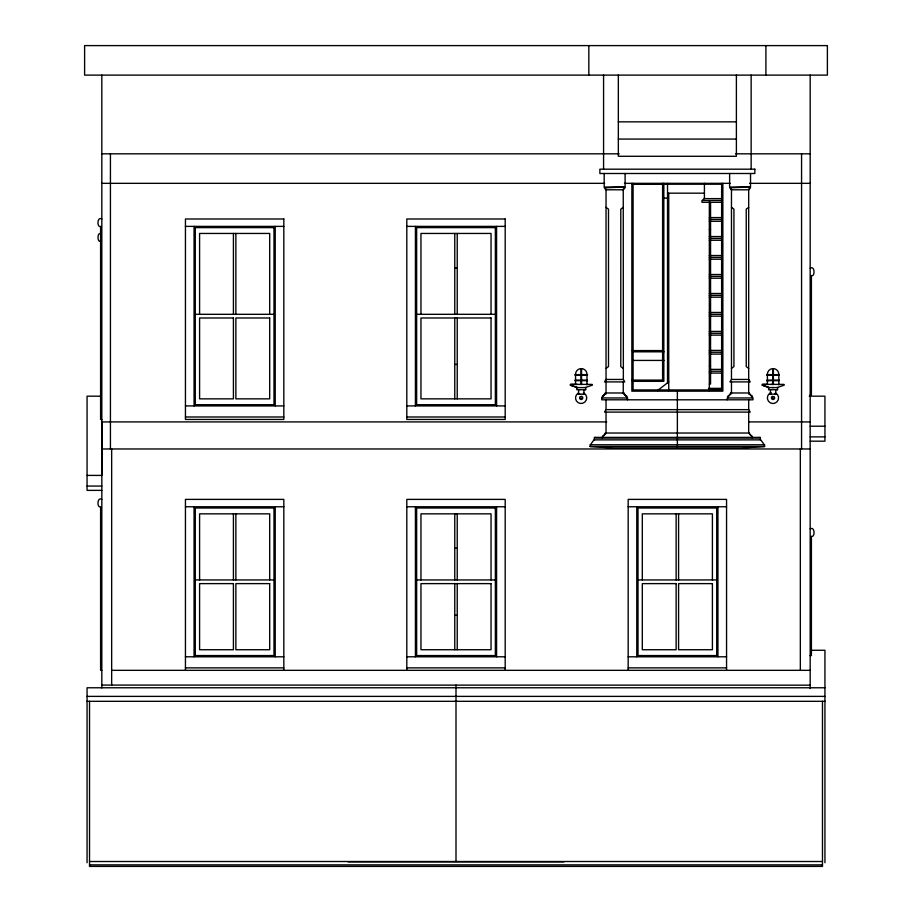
<?xml version="1.0" encoding="UTF-8"?>
<svg xmlns="http://www.w3.org/2000/svg" width="912" height="912" viewBox="0 0 912 912"><rect width="100%" height="100%" fill="white"/><g stroke="black" fill="none" stroke-linecap="round" stroke-linejoin="round"><path stroke-width="1.37" d="M101.825 421.298L101.825 475.403L87.062 475.403M575.54 384.385L575.563 373.863A5.723 5.723 0 0 1 581.491 368.608A5.723 5.723 0 0 1 586.986 374.33L586.986 384.853M578.573 392.844L578.664 389.72M580.99 384.385L580.99 368.608M581.537 384.385L581.537 368.608M583.942 392.844L583.851 389.72M585.766 389.72L585.766 387.589L576.76 387.589L576.76 389.72L585.607 389.72M606.035 433.029L606.035 412.11M606.035 409.648L748.786 409.648L750.223 412.11L604.496 412.11L606.035 409.648L606.035 399.775M767.391 384.385L767.414 373.863A5.723 5.723 0 0 1 773.342 368.608A5.723 5.723 0 0 1 778.825 374.33L778.825 384.853M770.412 392.844L770.503 389.72M772.829 384.385L772.84 368.608M773.376 384.385L773.376 368.608M775.793 392.844L775.793 389.72M777.605 389.72L777.605 387.589L768.599 387.589L768.599 389.72L777.457 389.72M604.018 395.432L602.57 396.287L602.342 397.963A1.927 1.927 0 0 1 604.018 395.432L604.018 394.816A1.596 1.596 0 0 0 605.42 392.981L623.865 392.981L625.267 395.443A1.927 1.927 0 0 1 627.034 397.393L626.943 397.963M729.452 395.432L728.004 396.287L727.776 397.963A1.927 1.927 0 0 1 729.452 395.443L729.452 394.816A1.596 1.596 0 0 0 730.854 392.981L749.299 392.981L750.701 395.432A1.927 1.927 0 0 1 752.377 397.963L752.149 396.287L750.701 395.432M603.459 435.617L602.342 438.011A1.927 1.927 0 0 1 604.018 435.491L604.018 434.876A1.596 1.596 0 0 0 605.42 433.029L749.299 433.029L750.28 434.773M581.833 398.031L580.591 398.202M657.472 390.587L668.747 381.877M623.249 207.32L620.787 209.167L620.787 366.578L623.249 368.414M748.684 207.32L746.233 209.167L746.233 366.578L748.684 368.414M606.035 368.414L608.498 366.578L608.498 209.167L606.035 207.32M731.47 368.414L733.932 366.578L733.932 209.167L731.47 207.32M604.439 434.773L605.42 433.029M585.162 387.589L592.355 385.149M784.206 385.149L776.933 387.589M604.018 394.816L605.42 392.981M729.452 394.816L730.854 392.981M772.931 397.233L772.92 398.555M764.598 446.504L741.308 448.009L613.411 448.009L590.121 446.504L590.121 444.771L764.598 444.771L764.598 446.504L590.121 446.504M624.401 187.256L624.994 187.815L623.409 189.787L605.876 189.787L604.291 187.815L624.401 187.028M749.835 187.256L750.428 187.815L748.843 189.787L731.31 189.787L729.725 187.815L749.835 187.028M580.933 384.397L581.947 384.397M773.798 384.397L770.902 384.397M773.353 387.589L772.327 387.589M348.042 861.863L563.958 861.863M618.336 121.843L736.394 121.843M618.336 139.069L736.394 139.069M101.825 153.82L619.18 153.82M735.539 153.82L810.175 153.82M101.825 183.335L604.61 183.335M624.481 183.335L730.238 183.335M749.675 183.335L810.175 183.335M631.822 183.791L668.667 183.791M632.13 184.201L721.62 184.201M667.527 193.173L704.417 193.173M663.833 198.098L667.527 198.098M721.312 198.622L704.11 198.622L702.571 200.469M722.372 200.469L701.955 200.469L701.955 202.304L722.11 202.304M709.331 217.592L722.11 217.592M101.825 218.994C97.025 215.927 96.809 228.08 100.594 226.381L100.594 419.452L101.825 419.452M709.331 219.439L722.11 219.439M709.331 221.285L722.11 221.285M185.444 226.381L283.826 226.381M406.809 226.381L505.191 226.381M709.331 229.402L710.562 229.402M100.856 233.757C97.06 231.591 97.094 243.014 100.594 241.133M709.331 236.561L722.11 236.561M709.331 238.408L722.11 238.408M709.331 240.255L722.11 240.255M709.331 255.542L722.11 255.542M709.331 257.389L722.11 257.389M709.331 259.225L722.11 259.225M454.769 267.877L457.231 267.877M810.175 268.185C814.975 265.118 815.191 277.271 811.406 275.572L811.406 394.862L810.175 394.862M709.331 274.512L722.11 274.512M709.331 276.359L722.11 276.359M709.331 278.206L722.11 278.206M709.331 293.493L722.11 293.493M709.331 295.328L722.11 295.328M709.331 297.175L722.11 297.175M709.331 312.463L722.11 312.463M195.282 314.309L273.988 314.309M416.647 314.309L495.353 314.309M709.331 314.309L722.11 314.309M709.331 316.156L722.11 316.156M709.331 331.432L722.11 331.432M709.331 333.279L722.11 333.279M709.331 335.126L722.11 335.126M709.331 350.413L722.11 350.413M632.164 350.584L663.309 350.584M632.746 351.815L664.027 351.815M709.331 352.249L722.11 352.249M709.331 354.095L722.11 354.095M632.7 360.422L664.027 360.422M454.769 364.424L457.231 364.424M709.331 366.008L710.562 366.008M710.117 369.383L721.46 369.383M709.331 371.23L722.11 371.23M709.331 373.076L722.11 373.076M766.878 374.627L779.361 374.627M575.005 374.627L587.51 374.627M779.201 375.163L766.855 375.163M575.005 375.163L587.51 375.163M623.352 379.449L605.933 379.449L604.496 381.911L624.788 381.911L623.352 379.449L623.249 188.978M731.47 379.449L748.786 379.449L750.223 381.911L729.931 381.911L731.47 379.449L731.47 188.978M779.304 380.11L766.855 380.11M575.005 380.11L587.51 380.11M632.164 380.099L663.309 380.099M575.107 380.657L587.51 380.657M766.878 380.657L779.201 380.657M766.855 380.657L768.44 380.657M632.506 381.33L663.833 381.33L663.833 183.335M709.331 384.032L710.562 384.032L710.562 202.304M577.364 384.385L570.365 384.385M592.162 384.397L570.718 384.397M768.007 384.385L762.204 384.385M784.001 384.397L762.569 384.397M708.487 388.352L721.221 388.352M633.031 389.937L721.631 389.937L721.631 183.335M708.727 390.199L721.46 390.199M583.327 394.144L584.182 394.144M776.021 394.144L770.184 394.144L771.039 394.144M579.804 394.144L578.436 394.144L584.079 394.144M774.562 394.144L775.93 394.144M101.312 396.184L87.062 396.184L87.062 490.371L101.825 490.371M809.263 396.184L824.938 396.184L824.938 441.18L810.175 441.18M185.444 405.92L283.826 405.92M406.809 405.92L505.191 405.92M185.444 416.989L283.826 416.989M406.809 416.989L505.191 416.989M101.825 421.914L606.742 421.914M748.946 421.914L810.175 421.914M810.175 426.212L824.938 426.212M810.175 436.871L824.938 436.871M101.825 448.966L810.175 448.966M87.062 486.062L101.825 486.062M101.825 499.388C97.025 496.322 96.809 508.463 100.594 506.764L100.594 670.331L101.825 670.331M185.444 506.764L283.826 506.764M406.809 506.764L505.191 506.764M628.174 506.764L726.556 506.764M810.175 528.903C814.975 525.836 815.191 537.977 811.406 536.279L811.406 655.568L810.175 655.568M454.769 548.272L457.231 548.272M195.282 579.941L273.988 579.941M416.647 579.941L495.353 579.941M638.012 579.941L716.718 579.941M454.769 615.292L457.231 615.292M810.688 650.267L824.938 650.267L824.938 862.706M185.444 656.8L283.826 656.8M406.809 656.8L505.191 656.8M628.174 656.8L726.556 656.8M185.444 667.869L283.826 667.869M406.809 667.869L505.191 667.869M628.174 667.869L726.556 667.869M111.663 670.331L810.175 670.331M101.825 685.083L810.175 685.163M824.938 687.773L87.062 687.773L87.062 862.706M87.062 696.38L824.938 696.38M87.062 701.305L824.938 701.305M89.524 861.509L822.476 861.509M89.524 864.872L822.476 864.872M577.364 387.589L570.16 385.149L577.558 387.589M625.267 395.432L627.034 397.393M751.26 435.617L752.377 438.011A1.927 1.927 0 0 0 750.701 435.491L750.701 434.876A1.596 1.596 0 0 1 749.299 433.029M822.476 701.305L822.476 866.4L89.524 866.4L89.524 701.305M810.175 75.115L810.175 688.526M801.568 153.82L801.568 448.966M800.337 448.966L800.337 670.331M765.909 45.6L765.909 75.115M764.29 444.771L760.779 439.869L593.94 439.869L590.429 444.771M760.369 439.869L760.369 437.395L594.35 437.395L594.35 439.869M759.137 437.395L759.137 438.011L595.582 438.011L595.582 437.395M751.146 75.115L751.146 169.187M750.53 173.497L750.53 187.028L729.623 187.028L729.623 173.497M748.684 188.978L748.684 394.075M748.684 399.775L748.684 409.648M748.684 412.11L748.684 433.029M736.394 75.115L736.394 156.283L618.336 156.283L618.336 75.115M731.47 382.048L731.47 393.71M727.16 399.809L727.16 397.963L752.993 397.963L752.993 399.809L601.726 399.809L601.726 397.963L627.559 397.963L627.559 399.809M726.556 670.331L726.556 499.388L628.174 499.388L628.174 670.331M722.863 183.335L722.863 391.168L631.856 391.168L631.856 183.335M717.938 506.764L717.938 656.8M712.409 579.941L712.409 513.844L642.31 513.844L642.31 579.941M709.331 201.791L709.331 390.758M704.417 183.335L704.417 198.622M678.585 513.844L678.585 579.941M677.365 391.168L677.365 399.467M677.365 399.775L677.365 448.009M676.134 513.844L676.134 579.941M668.747 193.264L668.747 390.667M667.527 183.335L667.527 382.835M662.602 183.335L662.602 380.099M636.781 506.764L636.781 656.8M633.088 183.335L633.088 389.937M625.096 173.497L625.096 187.028L604.189 187.028L604.189 173.497M623.249 382.048L623.249 393.71M606.035 188.978L606.035 394.075M603.573 75.115L603.573 169.187M588.821 45.6L588.821 75.115M505.191 670.331L505.191 499.388L406.809 499.388L406.809 670.331M496.584 226.381L496.584 405.92M496.584 506.764L496.584 656.8M491.044 314.309L491.044 233.449L420.956 233.449L420.956 314.309M491.044 579.941L491.044 513.844L420.956 513.844L420.956 579.941M457.231 233.449L457.231 314.309M457.231 317.992L457.231 398.852M457.231 513.844L457.231 579.941M457.231 583.623L457.231 649.732M456 685.083L456 861.509M454.769 233.449L454.769 314.309M454.769 317.992L454.769 398.852M454.769 513.844L454.769 579.941M454.769 583.623L454.769 649.732M415.416 226.381L415.416 405.92M415.416 506.764L415.416 656.8M283.826 670.331L283.826 499.388L185.444 499.388L185.444 670.331M275.219 226.381L275.219 405.92M275.219 506.764L275.219 656.8M269.69 314.309L269.69 233.449L199.591 233.449L199.591 314.309M269.69 579.941L269.69 513.844L199.591 513.844L199.591 579.941M235.866 233.449L235.866 314.309M235.866 513.844L235.866 579.941M233.415 233.449L233.415 314.309M233.415 513.844L233.415 579.941M194.062 226.381L194.062 405.92M194.062 506.764L194.062 656.8M111.663 448.966L111.663 685.083M110.432 153.82L110.432 448.966M101.825 75.115L101.825 687.91M773.957 396.595A1.596 1.596 0 0 1 774.037 399.137A1.596 1.596 0 0 1 771.563 398.544A1.596 1.596 0 0 1 772.783 396.31M775.382 392.844A5.586 5.586 0 0 1 774.379 403.321A5.586 5.586 0 0 1 767.676 399.513A5.62 5.62 0 0 1 767.459 397.347A5.586 5.586 0 0 1 771.164 392.627M581.263 396.298A1.596 1.596 0 0 1 582.665 398.487A1.596 1.596 0 0 1 580.135 399.103A1.596 1.596 0 0 1 580.374 396.515M583.532 392.844A5.586 5.586 0 0 1 582.529 403.321A5.586 5.586 0 0 1 578.356 393.061M625.267 394.828A1.596 1.596 0 0 1 623.865 392.981M750.701 394.816A1.596 1.596 0 0 1 749.299 392.981M827.389 45.6L84.611 45.6L84.611 75.115L827.389 75.115L827.389 45.6M754.84 169.187L599.879 169.187L599.879 173.497L754.84 173.497L754.84 169.187M283.826 218.994L185.444 218.994L185.444 419.452L283.826 419.452L283.826 218.994M505.191 218.994L406.809 218.994L406.809 419.452L505.191 419.452L505.191 218.994M273.988 227.612L195.282 227.612L195.282 404.7L273.988 404.7L273.988 227.612M495.353 227.612L416.647 227.612L416.647 404.7L495.353 404.7L495.353 227.612M233.415 317.992L199.591 317.992L199.591 398.852L233.415 398.852L233.415 317.992M269.69 317.992L235.866 317.992L235.866 398.852L269.69 398.852L269.69 317.992M491.044 317.992L420.956 317.992L420.956 398.852L491.044 398.852L491.044 317.992M273.988 507.995L195.282 507.995L195.282 655.568L273.988 655.568L273.988 507.995M495.353 507.995L416.647 507.995L416.647 655.568L495.353 655.568L495.353 507.995M716.718 507.995L638.012 507.995L638.012 655.568L716.718 655.568L716.718 507.995M233.415 583.623L199.591 583.623L199.591 649.732L233.415 649.732L233.415 583.623M269.69 583.623L235.866 583.623L235.866 649.732L269.69 649.732L269.69 583.623M491.044 583.623L420.956 583.623L420.956 649.732L491.044 649.732L491.044 583.623M676.134 583.623L642.31 583.623L642.31 649.732L676.134 649.732L676.134 583.623M712.409 583.623L678.585 583.623L678.585 649.732L712.409 649.732L712.409 583.623M769.272 387.589L762.01 385.149L769.204 387.589"/></g></svg>
